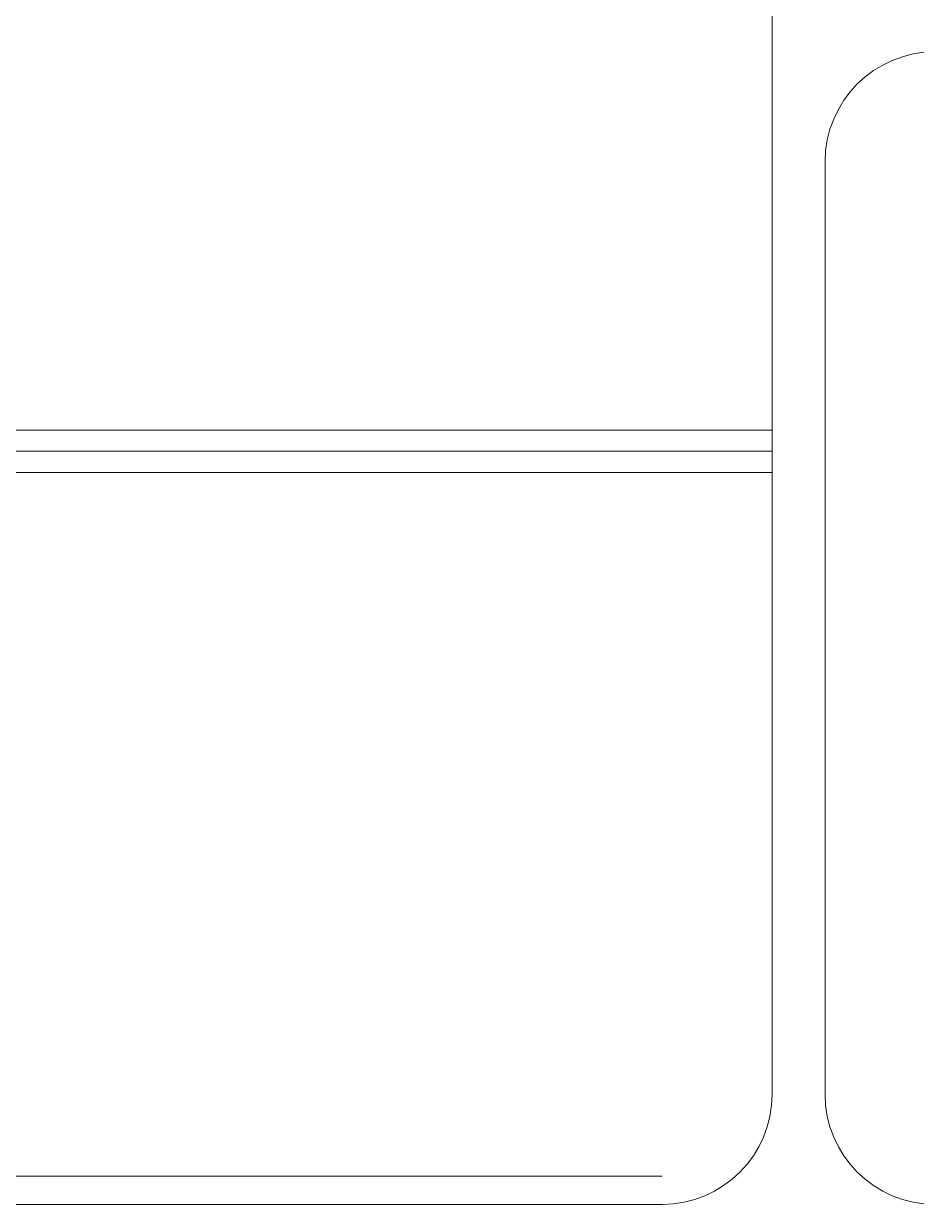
# Model space of a CAD drawing. Header units: inches. Extents: x -246178 to 57169, y -29325 to 19878.
# Drawn here: x 10647.3 to 10754.7, y -8345 to -8203 of the extents above; entities that cross this region are included whole.
import ezdxf

# ---------------------------------------------------------------- set-up
doc = ezdxf.new("R2010")
doc.units = ezdxf.units.IN
doc.header["$LTSCALE"] = 25
doc.header["$MEASUREMENT"] = 0
doc.layers.add('00-Ground Floor$0$LOADING', color=253, linetype='Continuous', lineweight=5)

# ---------------------------------------------------------------- blocks, each defined once
blk = doc.blocks.new('00-Ground Floor$0$GF21008-P')
at = {"layer": '00-Ground Floor$0$LOADING'}
for p, q in [((0.71658, -0.1974), (0.71658, 0)), ((0.71912, -0.1974), (0.71912, 0)), ((0.72166, -0.1974), (0.72166, 0)), ((0.80631, -0.18414), (0.80631, -0.01908)), ((0.8097, -0.18414), (0.8097, -0.01908)), ((-0.7767, -0.1974), (0.79645, -0.1974)), ((0.68432, -0.20374), (0.79645, -0.20374))]:
    blk.add_line(p, q, dxfattribs=at)
for centre, start, end in [((0.79645, -0.18414), 270, 0), ((0.68432, -0.21699), 90, 180), ((0.79645, -0.21699), 0, 90)]:
    blk.add_arc(centre, 0.01325, start, end, dxfattribs=at)

msp = doc.modelspace()

# ---------------------------------------------------------------- block references
at = {"layer": '00-Ground Floor$0$LOADING', "xscale": -1000, "yscale": 1000, "zscale": 1000, "rotation": 90.00000000000017}
msp.add_blockref('00-Ground Floor$0$GF21008-P', (10539.97, -7535.32), dxfattribs=at)

doc.saveas('drawing.dxf')
